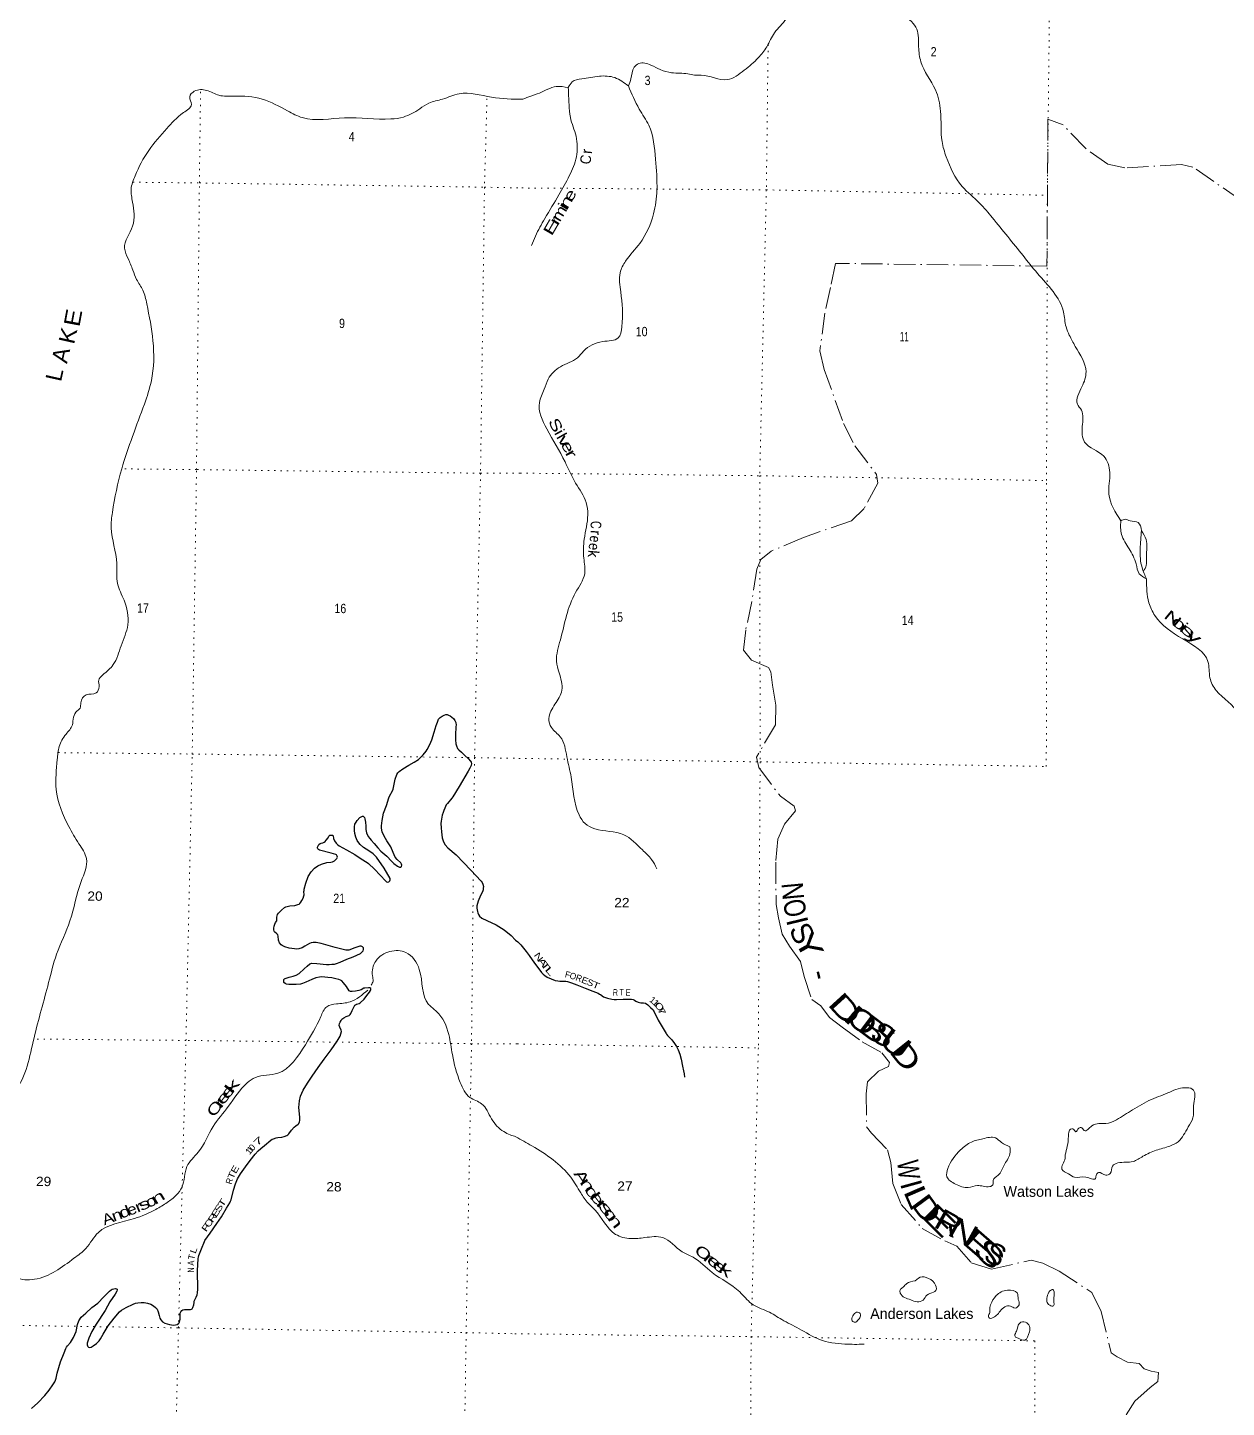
# Model space of a CAD drawing. Header units: feet. Extents: x -244583 to 4, y 367440 to 553773.
# Drawn here: x -161590 to -139146, y 424579 to 450412 of the extents above; entities that cross this region are included whole.
import ezdxf
from ezdxf.enums import TextEntityAlignment as Align

# ---------------------------------------------------------------- set-up
doc = ezdxf.new("R2010")
doc.units = ezdxf.units.FT
doc.header["$LTSCALE"] = 80
doc.linetypes.add('DOT_DASHED', pattern=[7.7, 5, -1.2, 0.3, -1.2])
doc.linetypes.add('DOTTED', pattern=[1.5, 0.3, -1.2])
for name, color, linetype, lineweight in [('29', 7, 'Continuous', 25), ('39', 7, 'Continuous', 13), ('44', 7, 'DOT_DASHED', 13), ('7', 7, 'DOTTED', 13)]:
    doc.layers.add(name, color=color, linetype=linetype, lineweight=lineweight)
doc.layers.add('30', color=7, linetype='Continuous')
doc.layers.add('41', color=7, linetype='Continuous')

msp = doc.modelspace()

# ---------------------------------------------------------------- linework, layer by layer
at = {"layer": '29'}
for points in [[(-155259.47, 435460.46), (-155255.53, 435398.5), (-155244.55, 435334.78), (-155214.89, 435268.87), (-155183.03, 435232.62), (-155157.3, 435200.77), (-155102.47, 435134.55), (-155031.75, 435057.78), (-154974.79, 434995.55), (-154866.11, 434901.58), (-154779.88, 434805.28), (-154734.84, 434761.34), (-154662.34, 434711.9), (-154629.38, 434693.23), (-154619.5, 434691.03), (-154603.02, 434696.53), (-154592.29, 434708.06), (-154585.57, 434732.15), (-154589.07, 434752.48), (-154600.59, 434775.04), (-154671.69, 434837.66), (-154706.86, 434883.11), (-154747.05, 434967.15), (-154790.69, 435073.52), (-154862.39, 435188.75), (-154916.61, 435277.21), (-154950.96, 435352.99), (-154963.32, 435421.57), (-154964.01, 435468.66), (-154951.17, 435569.47), (-154925.28, 435704.32), (-154870.77, 435850.53), (-154827.09, 435990.62), (-154817.85, 436012.97), (-154752.39, 436137.82), (-154747.23, 436156.72), (-154705.88, 436339.7), (-154679.28, 436425.98), (-154657.92, 436458.6), (-154631.16, 436485.37), (-154563.11, 436534.11), (-154450.01, 436603.88), (-154351.37, 436661.91), (-154270.13, 436710.17), (-154232.78, 436744.22), (-154183.87, 436799), (-154126.22, 436868.36), (-154108.39, 436898.12), (-154057.01, 436990.29), (-154022.64, 437077.88), (-153980.37, 437220.37), (-153938.53, 437346.7), (-153918.59, 437410.9), (-153896.97, 437462.91), (-153866.97, 437494.52), (-153828.7, 437519.74), (-153791.17, 437541.76), (-153761.51, 437550.55), (-153734.04, 437549.45), (-153712.86, 437540.89), (-153680.21, 437525.28), (-153649.13, 437504.77), (-153615.4, 437474.75), (-153591.23, 437437.4), (-153575.85, 437403.34), (-153569.26, 437351.71), (-153571.1, 437324.63), (-153581.48, 437165.09), (-153579.15, 437080.38), (-153569.74, 437000.9), (-153559.38, 436962.83), (-153539.65, 436917.14), (-153516.12, 436890.21), (-153468.82, 436844.42), (-153403.67, 436786.02), (-153340.6, 436725.64), (-153295.32, 436679.91), (-153285.85, 436657.44), (-153282.44, 436633.03), (-153287.52, 436594.73), (-153308.92, 436547.59), (-153338.8, 436492.94)], [(-153338.8, 436492.94), (-153512.43, 436204.28), (-153626.79, 436013.16), (-153647.26, 435984.03), (-153731.27, 435888.53), (-153751.62, 435857.7), (-153778.19, 435798.76), (-153799.96, 435753.34), (-153812.76, 435716.74), (-153827.42, 435668.75), (-153833.3, 435630.31), (-153846.1, 435557.8), (-153850.73, 435509.39), (-153849.39, 435432.56), (-153842.76, 435355.42), (-153826.33, 435243.61), (-153803.26, 435168.91), (-153774.69, 435113.99), (-153723.44, 435056.83), (-153567.25, 434925.16), (-153293.98, 434636.56), (-153097.33, 434430.97), (-153077.12, 434404.32), (-153064.51, 434373.43), (-153056.25, 434331.82), (-153058.39, 434300.44), (-153062.84, 434267.01), (-153076.47, 434230.12), (-153110.61, 434164.28), (-153156, 434056.26), (-153169.4, 434016.54), (-153176.59, 433967.8), (-153177.09, 433928.66), (-153169.22, 433866.45), (-153163.91, 433839.67), (-153149.63, 433806.73), (-153129.85, 433774.87), (-153085.91, 433740.82), (-152989.77, 433697.73), (-152818.07, 433616.21), (-152668.98, 433521.15), (-152538.46, 433412.42), (-152453.75, 433329.21), (-152412.4, 433297.94)], [(-156532.71, 433991.71), (-156506.83, 434002.26), (-156495.74, 434012.96), (-156474.98, 434038.5), (-156457.89, 434066.57), (-156432.13, 434114.3), (-156419.06, 434156.55), (-156414.56, 434178.02), (-156415.65, 434239.54), (-156414.3, 434257.58), (-156410.16, 434283.48), (-156380.22, 434396.25), (-156334.39, 434520.45), (-156283.6, 434604.04), (-156221.07, 434673.16), (-156159.19, 434718.02), (-156085.46, 434752.44), (-155987.7, 434778.13), (-155912.5, 434787.71), (-155880.64, 434794.3), (-155845.27, 434810.69), (-155818.29, 434836.26), (-155799.35, 434854.72), (-155790.56, 434882.19), (-155794.26, 434902.38), (-155805.84, 434922.92), (-155822.42, 434931.62), (-155904.03, 434955.92), (-156126.9, 435014.54), (-156144.29, 435022.8), (-156158.63, 435037.65), (-156164.07, 435052.46), (-156163.93, 435066.12), (-156153, 435096.17), (-156135.51, 435120.57), (-156113.54, 435139.25), (-156091.02, 435145.07), (-156060.6, 435148.3), (-156038.83, 435159.02), (-156019.42, 435175.51), (-156000.63, 435197.25), (-155965.07, 435240.8), (-155948.75, 435273.27), (-155929.3, 435292.43), (-155900.9, 435295.71), (-155882.84, 435289.75), (-155871.03, 435278.72), (-155860.16, 435231.9), (-155845.49, 435189.78), (-155814.02, 435143.66), (-155785.07, 435111.79), (-155758.81, 435091.59), (-155619.16, 435021.05), (-155461.94, 434927.79), (-155346.76, 434849.82), (-155232.49, 434783.31), (-155205.54, 434763.06), (-155095.17, 434656.9), (-154884.92, 434430.71), (-154868.87, 434416.4), (-154849.09, 434410.9), (-154826.64, 434416.99), (-154806.25, 434438.37), (-154799.66, 434459.24), (-154802.95, 434484.51), (-154914.67, 434676.3), (-155058.84, 434878.46), (-155122.62, 434940.4), (-155201.16, 434999.64), (-155302.79, 435063.43), (-155363.21, 435115.07), (-155391.21, 435150.44), (-155420.32, 435195.26), (-155447.07, 435253.1), (-155463.16, 435321.59), (-155469.84, 435383.2), (-155468.65, 435446.83), (-155460.72, 435496.24), (-155440.09, 435538), (-155420.35, 435567.98), (-155370.38, 435621.26), (-155347.81, 435639.07), (-155323.19, 435646.28), (-155309.36, 435645.67), (-155295.12, 435637.43), (-155284.1, 435623.7), (-155275.9, 435600.5), (-155265.42, 435538.01), (-155259.47, 435460.46)], [(-155966.97, 432629.05), (-156080.59, 432637.87), (-156127.82, 432636.77), (-156195.93, 432622.49), (-156269.31, 432590.69), (-156381.82, 432543.15), (-156442.01, 432512.64), (-156477.99, 432501.24), (-156559.04, 432495.34), (-156635.88, 432495.39), (-156700.48, 432499.16), (-156740.79, 432504.3), (-156768.8, 432515.17), (-156790.25, 432535.71), (-156795.74, 432560.98), (-156791.35, 432590.64), (-156782.56, 432603.82), (-156769.37, 432610.41), (-156690.81, 432632.43), (-156615.39, 432654.66), (-156559.55, 432673.03), (-156509, 432700.34), (-156411.25, 432789.48), (-156353.57, 432839.78), (-156305.84, 432885.03), (-156290.41, 432892.74), (-156273.23, 432894.26), (-156174.27, 432889.56), (-155994.82, 432870.55), (-155945.47, 432870.77), (-155891.54, 432875.86), (-155844.4, 432880.65), (-155806.24, 432889.74), (-155740.87, 432914.27), (-155611.98, 432969.46), (-155495.49, 433014.86), (-155358.3, 433077.92), (-155332.47, 433100.36), (-155310.5, 433125.63), (-155299.69, 433151.19), (-155298.42, 433170.67), (-155302.86, 433183.64), (-155318.59, 433200.25), (-155344.56, 433212.41), (-155372.82, 433213.86), (-155391.79, 433210.21), (-155460.64, 433181.84), (-155574.94, 433142.44), (-155613.7, 433138.81), (-155631.58, 433141.95), (-155706.01, 433156.1), (-155832.5, 433189.86), (-156009.19, 433240.96), (-156093.43, 433261.65), (-156189.35, 433281.61), (-156244.28, 433283.81), (-156282.73, 433276.12), (-156313.8, 433263.56), (-156398.07, 433213.23), (-156451.9, 433180.54), (-156510.57, 433165.7), (-156559.56, 433158.57), (-156593.58, 433161.87), (-156692.49, 433178.35), (-156776.53, 433201.2), (-156822.41, 433224.7), (-156842.23, 433239.39), (-156875.94, 433279.41), (-156894.38, 433329.82), (-156900.5, 433402.81), (-156907.8, 433428.82), (-156923.54, 433447.95), (-156970.42, 433484.84), (-156976.9, 433493.89), (-156981.4, 433521.09), (-156979.41, 433550.61), (-156973.71, 433589.2), (-156963.24, 433625.03), (-156947.35, 433657.31), (-156926.48, 433691.36), (-156922.08, 433708.94), (-156920.98, 433755.08), (-156913.29, 433806.71), (-156894.86, 433835.6), (-156838.88, 433886.69), (-156782.57, 433938.54), (-156756.2, 433952.82), (-156678.97, 433967.34), (-156587.65, 433979.03), (-156532.71, 433991.71)], [(-152412.4, 433297.94), (-152358.9, 433241.93), (-152305.95, 433179.75), (-152257.62, 433117.04), (-152199.49, 433038.53), (-152097.07, 432896.2), (-152015.76, 432787.78), (-151967.06, 432723.53), (-151939.9, 432693.12), (-151904.37, 432662.74), (-151864.32, 432635.85), (-151789.99, 432600.77), (-151711.59, 432572.89), (-151665.07, 432562.75), (-151622.82, 432559.43), (-151549.99, 432562.39), (-151516.25, 432560.58), (-151483.43, 432551.28), (-151406.95, 432527.89), (-151306.38, 432492.01), (-151153.61, 432431.07), (-151008.93, 432370.26), (-150910.12, 432332.47), (-150884.34, 432317.83), (-150864.5, 432307.48), (-150806.22, 432268.12), (-150771.08, 432252.08), (-150731.81, 432240.72), (-150653.21, 432223.37), (-150608.14, 432218.41), (-150562.31, 432217.97), (-150442.93, 432224.28), (-150369.16, 432222.76), (-150319.65, 432220.41), (-150281.25, 432219.84), (-150251.01, 432213.32), (-150228.93, 432202.88), (-150200.92, 432182.24), (-150158.43, 432164.1), (-150110.31, 432156.61), (-150059.81, 432153.84), (-150023.54, 432145.2), (-149978.11, 432118.48), (-149925.59, 432068.91), (-149881.44, 432020.72), (-149870.58, 432004.42), (-149859.72, 431988.13), (-149787.55, 431830.2), (-149637.05, 431579.7), (-149625.64, 431564.84), (-149610.98, 431544.94), (-149528.09, 431460.22), (-149476.28, 431393.95), (-149442.95, 431337.6), (-149411.55, 431272.4), (-149380.33, 431195.08), (-149356.8, 431097.4), (-149331.06, 430969.83), (-149312.11, 430882.57), (-149300.32, 430825.84), (-149289.6, 430762.9)], [(-158405.77, 426795.64), (-158406.74, 427133.52), (-158395.23, 427369.24), (-158391.71, 427390.05), (-158382.05, 427421.97), (-158336.87, 427548.39), (-158280.61, 427684.44), (-158268.9, 427706.5), (-158171.13, 427841.62), (-158045.06, 428019.98), (-157962.75, 428147.23), (-157865.74, 428310.7), (-157804.22, 428407.37), (-157789.07, 428437.91), (-157778.95, 428464.5), (-157732.92, 428644.77), (-157697.36, 428763.17), (-157658.11, 428856.68), (-157603.26, 428952.82), (-157512.81, 429081.87), (-157420.62, 429200.77), (-157328.49, 429317.64), (-157271.43, 429382.88), (-157225.29, 429429.02), (-157152.14, 429482.82), (-157038.21, 429582.91), (-157012.17, 429599.3), (-156984.91, 429609.8), (-156938.57, 429623.46), (-156903.48, 429629.85), (-156832.43, 429640.07), (-156784.77, 429652.02), (-156736.52, 429671.87), (-156716.66, 429683.89), (-156697.99, 429702.56), (-156650.89, 429772.73), (-156598.84, 429827.97), (-156567.87, 429851.42), (-156526.58, 429882.67), (-156512.32, 429896.99), (-156498.04, 429925.55), (-156494.42, 429950.58), (-156494.8, 430011.29), (-156510.12, 430191.4), (-156500.57, 430320.97), (-156478.07, 430405.34), (-156430.5, 430519.37), (-156352.23, 430646.73), (-156260.74, 430779.12), (-156150.88, 430941.71), (-156036.72, 431097.44), (-155904.6, 431271.91), (-155794.96, 431433.87), (-155741.13, 431527.24), (-155724.66, 431571.19), (-155715.25, 431618.81), (-155716.97, 431642.59), (-155745.53, 431696.42), (-155754.67, 431731.14), (-155752.12, 431764.53), (-155741.13, 431791.99), (-155722.46, 431823.85), (-155705.08, 431845.12), (-155669.73, 431869.99), (-155624.85, 431895.55), (-155567.56, 431919.43), (-155548.99, 431933.96), (-155535.7, 431951.29), (-155510.54, 432009.8), (-155484.54, 432073.84), (-155462.1, 432108.38), (-155450.01, 432119.36), (-155432.44, 432128.15), (-155385.2, 432141.33), (-155363.14, 432151.48), (-155288.48, 432220.27), (-155238.07, 432289.71), (-155189.79, 432355.17), (-155168.82, 432382.93), (-155162.19, 432404.98), (-155165.7, 432423.31), (-155179.77, 432434.64), (-155205.79, 432436.53), (-155278.75, 432430.41), (-155296.22, 432425.85), (-155344.34, 432397.79), (-155388.5, 432383.01), (-155448.11, 432374.29), (-155513.04, 432365.93), (-155546.69, 432365.43), (-155558.77, 432369.83), (-155567.33, 432377.51), (-155621.72, 432459.9), (-155678.51, 432528.2), (-155707.08, 432563.17), (-155729.05, 432579.65), (-155762, 432589.54), (-155820.23, 432602.72), (-155894.93, 432619.2), (-155966.97, 432629.05)], [(-161517.64, 424561.27), (-161399.61, 424663.28), (-161270.5, 424801.4), (-161184.87, 424902.27), (-161119.55, 424999.63), (-161081.22, 425059.03), (-161066.51, 425091.26), (-161054.85, 425128.23), (-161038.82, 425217.97), (-160976.39, 425432.75), (-160905.11, 425600.76), (-160872.5, 425682.99), (-160861.8, 425706.82), (-160845.04, 425731.33), (-160788.73, 425791.84), (-160729.58, 425885.32), (-160683.92, 426003.45), (-160656.17, 426132.18), (-160631.92, 426202.6), (-160589.81, 426267.95), (-160498.77, 426344.4), (-160384.73, 426448.54), (-160277.3, 426532.63), (-160162.89, 426650.92), (-160056.88, 426757.3), (-160025.91, 426780.74), (-160005.38, 426792.33), (-159977.18, 426801.31), (-159944.43, 426802.82), (-159928.84, 426801.31), (-159916.36, 426793.97), (-159912.37, 426781.54), (-159919.36, 426757.63), (-159953.22, 426701.9), (-160050.22, 426554.82), (-160137.55, 426391.28), (-160308.18, 426138.96), (-160384.75, 425999.41), (-160440.68, 425875.49), (-160470.93, 425803.48), (-160474.82, 425784.06), (-160476.01, 425765.18), (-160473.73, 425747.81), (-160466.84, 425730.54), (-160460.54, 425718.15), (-160447.29, 425705.73), (-160430.88, 425702.77), (-160402.73, 425708.58), (-160359.64, 425731.69), (-160297.7, 425778.57), (-160248.52, 425827.99), (-160222.55, 425865.56), (-160175.75, 425951.28), (-160080.55, 426106.51), (-159969.46, 426251.19), (-159867.22, 426367.79), (-159829.97, 426398.14), (-159743.68, 426449.43), (-159614.52, 426514.72), (-159571.81, 426527.76), (-159524.96, 426536.58), (-159466.35, 426544.24), (-159405.46, 426543.47), (-159344.39, 426533.26), (-159283.97, 426512.38), (-159231.31, 426478.07), (-159193.9, 426450.86), (-159162.22, 426415.51), (-159144.46, 426370.67), (-159127.98, 426300.37), (-159112.6, 426249.83), (-159092.83, 426215.78), (-159063.17, 426182.82), (-159020.32, 426158.65), (-158979.44, 426145.55), (-158934.64, 426132.29), (-158932.51, 426131.9)], [(-158932.51, 426131.9), (-158895.07, 426125.06), (-158851.15, 426121.3), (-158822.32, 426123.09), (-158789.66, 426134.35), (-158763.26, 426150.96), (-158752.42, 426165.71), (-158736.47, 426232.04), (-158736.68, 426298.81), (-158731.38, 426345.2), (-158722.62, 426369.57), (-158703.8, 426393.01), (-158681.97, 426405.83), (-158650.77, 426409.78), (-158582.02, 426409.95), (-158537.4, 426414.81), (-158523.78, 426417.91), (-158510.8, 426426.23), (-158501.81, 426434.39), (-158493.98, 426450.06), (-158480.93, 426502.5), (-158474.34, 426546.44), (-158468.58, 426566.71), (-158457.86, 426595.88), (-158432.2, 426640.58), (-158415.02, 426689.25), (-158408.43, 426725.51), (-158405.77, 426795.64)]]:
    msp.add_lwpolyline(points, dxfattribs=at)
at = {"layer": '39'}
for points in [[(-160268.98, 451875.41), (-160053.97, 451645.5), (-159839.34, 451514.71), (-159687.23, 451355.39), (-159372.42, 450915.41), (-159494.87, 450714.72), (-159624.24, 450736.54), (-159741.2, 450683.55), (-159882.38, 450626.44), (-160096.72, 450682.37), (-160242.35, 450730.44), (-160426.6, 450841.1), (-160665.24, 450911.11), (-160958.23, 450934.42), (-161329.84, 450912.95), (-161539.51, 450807.05), (-161684.99, 450816.69), (-161854.71, 450824.21), (-161977.47, 450704.45), (-162130.76, 450645.27), (-162294.81, 450753.97), (-162622.8, 450949.12), (-162689.71, 451011.61), (-162831.33, 451069.81), (-162837.65, 451136.55), (-162706.43, 451157.21), (-162607.43, 451153.5), (-162615.69, 451200), (-162765.44, 451270.31), (-162876.8, 451336.7), (-163048.34, 451293.65), (-163205.68, 451236.48), (-163302.38, 451167.37), (-163376.73, 451065.97), (-163432.93, 450972.72), (-163392.26, 450902.05), (-163240.18, 450752.85), (-163263.97, 450635.43), (-163118.21, 450552.97), (-162789.74, 450236.44), (-162600.58, 449899.22), (-162499.52, 449883.37), (-162426.47, 449798.64), (-162462.31, 449665), (-162562.92, 449563.51), (-162665.97, 449569.24), (-162821.53, 449574.79), (-162811.04, 449471.65), (-162824.23, 449226.81), (-162766.94, 449036.83), (-162589.56, 448612.58), (-162550.81, 448517.62), (-162351.07, 448581), (-162183.29, 448549.19), (-162020.49, 448240.2), (-162132.87, 448045.61), (-162223.53, 447984.62), (-162380.95, 447945.66), (-162440.92, 447781.59), (-162482.64, 447599.37), (-162494.24, 447465.81), (-162557.88, 447204.62), (-162544.58, 446899.18), (-162485.36, 446733.49), (-162312.37, 446400.26), (-162251.19, 446248.73), (-162216.44, 446143.64)], [(-145183.99, 450648.44), (-145520.37, 451003.65), (-145842.17, 451122.2), (-145981.67, 451087.44), (-146086.82, 451068.96), (-146224.44, 451119.19), (-146420.68, 451140.94), (-146883.7, 451048.71), (-147237.31, 450851.55), (-147388.53, 450578.03), (-147606.52, 450316.47), (-147751.69, 450055.11), (-147911.11, 449844.28), (-148171.63, 449614.99), (-148492.91, 449438.15), (-148978.49, 449521.87), (-149103.89, 449521.55), (-149229.34, 449545.51), (-149532.77, 449566.98), (-149745.25, 449625.11), (-149919.34, 449709.63), (-150145.93, 449741.42), (-150234.8, 449668.36), (-150295.1, 449453.75), (-150341.39, 449322.12)], [(-145183.99, 450648.44), (-144944.85, 450381.99), (-144907.87, 450050.28), (-144866.93, 449773.21), (-144594.97, 449245.85), (-144497.19, 448849.56), (-144469.9, 448279.08), (-144390.51, 447989.97), (-144094.25, 447438.4), (-143766.03, 447125.65), (-143528.91, 446855.15), (-142953.24, 446142.44), (-142681.62, 445809.31), (-142196.95, 445086.25), (-142147.92, 444807.17), (-142086.97, 444653.57), (-141975.36, 444443.44), (-141774.29, 443968.51), (-141850.66, 443689.11), (-141935.04, 443363.16), (-141862.03, 443250.05), (-141845.32, 442946.61), (-141800.3, 442649.32), (-141443.86, 442391.26), (-141330.06, 442082.01), (-141345.53, 441677.33), (-141123.6, 441176.35)], [(-150340, 449319.15), (-150596.51, 449475.23), (-150885.8, 449502.81), (-151215.39, 449451.38), (-151393.29, 449396.3), (-151467.94, 449288.87)], [(-152316.21, 449071.32), (-152903.34, 449108.04), (-153511.63, 449174.81), (-153820.31, 449072.63), (-154080.6, 448996.91), (-154249.88, 448891.15), (-154554.31, 448738.41), (-154788.5, 448701.21), (-155655.18, 448722.61), (-156447.05, 448726.05), (-156722.26, 448852.59), (-157195.79, 449071.53), (-157725.27, 449130.46), (-158008.14, 449145.71), (-158236.75, 449235.99), (-158468.99, 449219.03), (-158555.46, 449117.59), (-158524.6, 448972.03), (-158669.46, 448819.82), (-158985.46, 448523.4), (-159323.24, 448111.59), (-159577.97, 447639.37), (-159651.74, 447388.26), (-159624.53, 447141.54), (-159624.84, 446696.46), (-159774.74, 446281.23), (-159709.35, 446087.24), (-159619.64, 445873.09), (-159548.26, 445695.3), (-159432.34, 445495.4), (-159358.64, 445240.73), (-159242.85, 444547.21), (-159272.3, 443802.62), (-159403.93, 443363.17), (-159827.51, 442151.97), (-160002.12, 441334.07), (-160025.27, 441048.74), (-159917.64, 440377.43), (-159906.1, 440003.2), (-159783.69, 439692.06), (-159713.24, 439233.05), (-159838.99, 438840.16), (-159987.11, 438485.63), (-160182.31, 438292.79), (-160258.7, 438195.43), (-160250.15, 438074.07), (-160308.27, 437954.52), (-160491.96, 437919.51), (-160594.41, 437771.49), (-160608.16, 437670.29), (-160660.48, 437617.52), (-160730.74, 437503.99), (-160752.4, 437356.23), (-160870.91, 437183.88), (-160999.31, 436952.82), (-161034.73, 436709.94), (-161054.79, 436149.48), (-160817.79, 435454.33), (-160630.71, 435133.28), (-160488.23, 434854.57), (-160587.58, 434425.35), (-160796.84, 433688.26), (-161046.94, 433062.29), (-161196.4, 432531.75), (-161469.16, 431497.06), (-161824.85, 430492.43), (-161975.59, 430293.67), (-162065.88, 430135.57), (-162130.11, 430028.13), (-162123.38, 429854.17), (-162112.68, 429698.43), (-162172.56, 429512.11), (-162533.6, 428845.32), (-162678.66, 428743.68), (-162920.97, 428720.62), (-163248.78, 428867.22), (-163457.25, 428971.72), (-163598.8, 429009.69), (-163801.31, 429140.52), (-163861.78, 429107.95), (-163850.76, 428867.24), (-163811.42, 428620.56), (-163835.09, 428470.77), (-163741.93, 428408.36), (-163286.99, 428296.58), (-163064.24, 428155.71), (-162890.16, 428063.23), (-162847.16, 427913.66), (-162815.91, 427666.95)], [(-151467.94, 449288.87), (-151694.51, 449308.52), (-152007.8, 449186.33), (-152171.53, 449129.25), (-152316.21, 449071.32)], [(-151467.94, 449288.87), (-151453.23, 448973.29), (-151428.53, 448728.55), (-151322.74, 448376.78), (-151316, 447992.39), (-151448.87, 447635.97), (-151642.42, 447283.43), (-151906.61, 446837.65), (-152084.02, 446507.41), (-152156.53, 446333.23)], [(-150341.39, 449322.12), (-150138.37, 448887.65), (-149959.85, 448584.63), (-149833.33, 447947.65), (-149808.04, 447367.06), (-149869.97, 446925.84), (-150127.9, 446372.84), (-150394.31, 446040.35), (-150497.08, 445823.61), (-150486.34, 445463.5), (-150464.97, 444810.07), (-150531.36, 444603.53), (-150822.49, 444533.99), (-151180.19, 444355.03), (-151297.28, 444231.31), (-151614.54, 444062.57), (-151842.69, 443831.34), (-151917.2, 443640.97), (-152007.78, 443391.88), (-151869.38, 442898.58), (-151528.5, 442282.38), (-151329.58, 441884.32), (-151132.76, 441522.67), (-151102.01, 441292.11), (-151167.96, 440836.72), (-151177.45, 440476.56), (-151160.76, 440185.27), (-151330.05, 439836.84), (-151615.71, 438947.92), (-151687.83, 438551.19), (-151640.93, 438334.83), (-151585.74, 438007.21), (-151716.75, 437743.86), (-151831.57, 437476.5), (-151782.73, 437306.68), (-151616.58, 437135.13), (-151494.56, 436757.11), (-151412.99, 436378.98), (-151266.13, 435671.24), (-151152.58, 435509.67), (-150972.39, 435413.02), (-150428.11, 435301.13), (-150079.72, 435016.75), (-149907.48, 434837.13), (-149810.1, 434665.41)], [(-141124.19, 441176.14), (-141109.58, 440923.28), (-140969.56, 440656.58), (-140837.59, 440371.65), (-140776.59, 440187.69), (-140640.9, 440088.9)], [(-140733.49, 440991.01), (-140800.51, 441144.6), (-140950.24, 441178.61), (-141039.29, 441206.71), (-141124.19, 441176.14)], [(-140640.9, 440088.9), (-140726.22, 440303.14), (-140761.22, 440651.04), (-140734.82, 440994.05)], [(-140733.49, 440991.01), (-140650.29, 440831.39), (-140643.65, 440507.7), (-140647.41, 440341.79), (-140699.06, 440234.95)], [(-140640.9, 440088.9), (-140597.64, 439643.91), (-140485.98, 439405.46), (-139963.38, 438965.75), (-139491.36, 438542.09), (-139454.43, 438240.73), (-139338.72, 438002.29), (-138935.45, 437566.31), (-138873.94, 437086.97), (-138561.86, 436747.88), (-137982.66, 436334.61), (-137672.56, 435965.16), (-137665.89, 435623.26), (-137526, 435433.44), (-137079.96, 434825.6), (-137020.65, 434453.49), (-136680.3, 434138.74), (-136183.73, 433553.29), (-136239.96, 433324.53), (-136278.22, 433225.29), (-136170.7, 433045.5), (-136073.31, 432867.71), (-136028.36, 432612.9), (-135886.37, 432378.58), (-135723.7, 431885.34), (-135575.68, 431679.35), (-135304.55, 431619.35), (-135083.93, 431532.92), (-134994.43, 431243.83), (-134910.59, 430726.11), (-134897.52, 430187.97), (-134765.42, 429830.21), (-134436.72, 429238.25), (-134371.59, 429005.75), (-134438.26, 428961.07), (-134444.11, 428835.62), (-134356.69, 428580.92), (-134256.96, 428227.12), (-134192.03, 428109.94), (-134090.31, 427772.33), (-133835.28, 427671.82), (-133432.77, 427664.76), (-133254.23, 427353.65), (-133268.1, 427189.73)], [(-155158.35, 432485.01), (-155123.55, 432560.79), (-155132.72, 432659.12), (-155071.17, 432936.49), (-154807.23, 433115.4), (-154506.17, 433096.17), (-154256.48, 432777.35), (-154082.26, 432124.48), (-153932.26, 431991.45), (-153704.35, 431559.27), (-153638.27, 431185.22), (-153488.79, 430661.74), (-153309.95, 430383.15), (-153089.31, 430264.53), (-152904.4, 429981.91), (-152675.21, 429741.93), (-152553.77, 429681.64), (-152449.82, 429645.96)], [(-162815.91, 427666.95), (-162502.06, 427473.78), (-162214.32, 427242.08), (-162000.07, 427208.4), (-161805.45, 427028.99), (-161461.84, 426977.54), (-160722, 427370.45), (-160498.5, 427557.31), (-160265.31, 427853.46), (-159591.63, 428114.65), (-159190.3, 428285.92), (-158974.65, 428416.11), (-158807.51, 428552.21), (-158699.02, 428704.3), (-158607.58, 429088.99), (-158394.49, 429358.77), (-158117.57, 429837.13), (-157832.18, 430214.37), (-157478.35, 430654.56), (-157325.21, 430756.22), (-156907.37, 430836.51), (-156390.28, 431370.29), (-156101.42, 431895.23), (-155989.01, 432081.73), (-155809.43, 432132.9), (-155551.01, 432172.2), (-155220.55, 432392.62)], [(-142165.3, 429305.38), (-142103.21, 429657.57), (-142062.99, 429789.19), (-142020.52, 429793.34), (-141965.82, 429740.88), (-141907.28, 429807.79), (-141866.85, 429822.06), (-141808.1, 429763.54), (-141664.64, 429850.91), (-141401.78, 429894.07), (-141203.68, 429965.39), (-140904.66, 430150.27), (-140551.04, 430343.38), (-140203.39, 430483.88), (-140047.75, 430544.97), (-139762.52, 430521.43), (-139762, 430226.04), (-139773.75, 430001.44), (-139862.44, 429829.24), (-140050.06, 429553.6), (-140207.69, 429472.27), (-140458.35, 429392.72), (-140708.96, 429280.8), (-140892.85, 429183.21), (-141180.02, 429156.17), (-141279.02, 429097.24), (-141321.25, 428957.53), (-141406.16, 428928.99), (-141539.73, 428975.18), (-141578.1, 428940.69), (-141598.19, 428863.76), (-141778.25, 428891.62), (-141988.6, 428889.05), (-142101.98, 428949.46), (-142225.51, 429038.16), (-142167.22, 429244.68), (-142165.15, 429306.23)], [(-152449.82, 429645.96), (-152147.27, 429475.96), (-151422.14, 428887.05), (-151235.55, 428596.19), (-151095.65, 428402.32), (-150972.05, 428281.25), (-150580.88, 427818.94), (-150297.57, 427740.77), (-150034.66, 427757.63), (-149698.91, 427758.49), (-149336.39, 427494.38), (-149131.92, 427389.7), (-148773.42, 427103.33), (-148257.02, 426742.51), (-148038.19, 426522.54), (-147736.56, 426377.65), (-147469.31, 426224.57), (-147147.41, 426053.42), (-146766.81, 425852.08), (-146289.31, 425764.29), (-145929.28, 425761.17)], [(-143199.86, 429459.39), (-143357.04, 429539.03), (-143468.43, 429623.72), (-143705.05, 429608.94), (-143921.36, 429547.69), (-144123.37, 429399.48), (-144363.45, 429050.87), (-144379.37, 428899.09), (-144219.34, 428759.9), (-143978.53, 428697.8), (-143808.69, 428732.63), (-143701.47, 428720.77), (-143576.06, 428713), (-143519.48, 428745.52), (-143513.55, 428826.46), (-143420.69, 428925.83), (-143309.77, 429112.25), (-143200.92, 429324.97), (-143199.86, 429459.39)], [(-144974.65, 426949.22), (-144841.29, 427026.44), (-144766.43, 427012.47), (-144612.52, 426903.62), (-144583.97, 426770.16), (-144630.44, 426737.67), (-144751.7, 426682.73), (-144826.37, 426587.45), (-144935.53, 426554.8), (-145056.96, 426592.92), (-145251.35, 426715.84), (-145255.5, 426776.53), (-145198.96, 426833.32), (-145132.33, 426898.23), (-144974.65, 426949.22)], [(-143383.87, 426380.74), (-143535.34, 426250.87), (-143583.89, 426250.75), (-143592.1, 426319.51), (-143573.95, 426349.91), (-143576.06, 426400.48), (-143560.05, 426499.66), (-143455.17, 426671.9), (-143245, 426775.63), (-143062.87, 426721.47), (-143042.44, 426602.15), (-143026.08, 426501.03), (-143102.83, 426440.14), (-143187.84, 426474.32), (-143297.04, 426461.9), (-143383.87, 426380.74)], [(-142377.07, 426644.33), (-142369.12, 426725.27), (-142397.54, 426783.87), (-142450.08, 426759.46), (-142502.47, 426648.05), (-142506.37, 426565.09), (-142453.66, 426492.39), (-142380.83, 426482.46), (-142374.86, 426539.13), (-142377.07, 426644.33)], [(-146035.26, 426224.21), (-146099.9, 426173.46), (-146152.54, 426201.65), (-146140.56, 426290.71), (-146069.89, 426361.7), (-146001.08, 426337.6), (-145994.93, 426291.08), (-146035.26, 426224.21)], [(-143055.65, 426063.95), (-143015.37, 426159.14), (-142910.22, 426177.62), (-142831.2, 426098.92), (-142835.06, 425991.68), (-142921.76, 425837.69), (-143043.18, 425873.8), (-143103.92, 425906.01), (-143087.88, 425986.98), (-143055.65, 426063.95)]]:
    msp.add_spline(points, degree=3, dxfattribs=at)
at = {"layer": '44'}
msp.add_lwpolyline([(-138877.49, 447181.81), (-139774.85, 447801.98), (-139988.96, 447849.26), (-141048.41, 447784.19), (-141367.54, 447858.14), (-141778.89, 448148.87), (-142201.84, 448589.36), (-142486.48, 448699.6), (-142506.13, 445946.58), (-146466.01, 445998.6), (-146560.58, 445545.77), (-146665.35, 445068.69), (-146756.77, 444360.95), (-146677.14, 444010.68), (-146312.79, 442997.88), (-146099.98, 442580.39), (-145695.56, 442042.86), (-145671.87, 441880.93), (-145928.22, 441408.44), (-146167.56, 441176.62), (-147062.11, 440868.21), (-147669.44, 440609.36), (-147860.01, 440452.23), (-147937.45, 440272.45), (-148030.54, 439665.86), (-148145.6, 439134.2), (-148185.33, 438758.05), (-148038.43, 438567.37), (-147719.51, 438434.76), (-147673.3, 438353.67), (-147645.89, 438100.69), (-147584.54, 437724.19), (-147589.86, 437360.06), (-147943.72, 436752.36), (-147901.94, 436560.03), (-147497.52, 436020.48), (-147237.41, 435835.47), (-147213.46, 435748.39), (-147422.53, 435500.29), (-147546.82, 435219.52), (-147582.71, 434784.69), (-147577.4, 433991.64), (-147529.75, 433746.68), (-147466.14, 433438.95), (-147325.43, 433213.9), (-147122.27, 432927.94), (-147052.5, 432646.49), (-146906.44, 432217.1), (-146737.06, 432097.14), (-146574.1, 431876.06), (-146338.22, 431699.23), (-145967.24, 431422.79), (-145596.03, 431215.14), (-145451.12, 431034.58), (-145471.59, 430961.83), (-145657.87, 430873.46), (-145866.78, 430671.89), (-145889.79, 430449.43), (-145881.85, 429832.38), (-145789.29, 429710.67), (-145491.21, 429400.1), (-145431.39, 429163.19), (-145388.3, 428770.57), (-145234.03, 428377.56), (-144839.39, 427931.1), (-144419.76, 427696.98), (-144195.72, 427599.09), (-143921.91, 427284.56), (-143542.28, 427169.94), (-142799.84, 427335.25), (-142581.72, 427279.87), (-142274.99, 427129.09), (-141667.94, 426730.44), (-141493.31, 426377.82), (-141301.99, 425598.28), (-141191.07, 425523.04), (-140999.37, 425429.3), (-140777.1, 425404.25), (-140688.52, 425300.76), (-140553.24, 425255.78), (-140419.91, 425233.06), (-140432.62, 425065.19), (-140574.52, 424950.38), (-140860.43, 424696.47), (-141025.07, 424438.1)], dxfattribs=at)
at = {"layer": '7'}
msp.add_line((-152422.84, 431383.6), (-147909.02, 431309.76), dxfattribs=at)
for points in [[(-152393.68, 436730.39), (-147875.92, 436665.25), (-142517.83, 436579.9), (-142513.03, 441931.27), (-142498.47, 447273.69), (-142447.63, 451798.7)], [(-147726.16, 450097.36), (-147759.14, 447374.35), (-147883.27, 442022.67), (-147875.92, 436665.25), (-147909.02, 431309.76), (-148045.2, 425905.45), (-148067.98, 420430.61)], [(-158891.62, 420663.3), (-158765.62, 426068.02), (-158624.75, 431449.86), (-158508.05, 436811.39), (-158427.56, 442136.39), (-158373.5, 447503.78), (-158352.34, 449246.25)], [(-152990.1, 449081.46), (-153036.24, 447424.41), (-153110.55, 442069.09), (-153221.34, 436743.99), (-153279.48, 431388.72), (-153379.84, 425978.69), (-153462.42, 420553.71)], [(-159618.29, 447517.96), (-158373.5, 447503.78), (-153036.24, 447424.41), (-152337.52, 447410.11)], [(-152337.52, 447410.11), (-147759.14, 447374.35), (-142500.66, 447273.69)], [(-152368.61, 442070.62), (-153110.55, 442069.09), (-158427.56, 442136.39), (-159825.91, 442150.73)], [(-152368.61, 442070.62), (-147883.27, 442022.67), (-142513.03, 441931.27)], [(-161019.64, 436838.11), (-158508.05, 436811.39), (-153221.34, 436743.99), (-152393.68, 436730.39)], [(-152422.84, 431383.6), (-153279.48, 431388.72), (-158624.75, 431449.86), (-161474.36, 431475.82)], [(-163599.41, 426141.3), (-158765.62, 426068.02), (-153379.84, 425978.69), (-152466.66, 425958.18)], [(-152466.66, 425958.18), (-148045.2, 425903.42), (-142733.64, 425826.04), (-142736.14, 420419.88)]]:
    msp.add_lwpolyline(points, dxfattribs=at)

# ---------------------------------------------------------------- texts
at = {"layer": '30'}
for s, rotation, width, p in [('N', 305.739, 1.4, (-152070.68, 432979.37)), ('A', 306.868, 1.6, (-151995.51, 432877.06)), ('T', 307.161, 1.75, (-151940.87, 432805.52)), ('L', 311.769, 1.95, (-151857.17, 432705.57)), ('O', 342.995, 0.95, (-151396.48, 432597.64)), ('E', 338.253, 1.15, (-151178.08, 432516.19)), ('S', 337.203, 1.15, (-151076.02, 432474.39)), ('T', 337.203, 1.35, (-150970.4, 432426.52)), ('R', 359.45, 0.65, (-150585.24, 432289.81)), ('T', 359.658, 0.8, (-150468.71, 432292.31)), ('E', 357.282, 0.75, (-150350.57, 432288.75)), ('1', 321.775, 1.05, (-149923.55, 432160.35)), ('1', 316.655, 1.25, (-149870.63, 432111.78)), ('0', 312.495, 2.1, (-149805.98, 432041.93)), ('7', 300.672, 1.55, (-149769.3, 431964.17)), ('7', 44.067, 2.05, (-157230.26, 429519.56)), ('1', 51.751, 1.05, (-157404.98, 429337.29)), ('1', 51.751, 1.05, (-157373.23, 429375.16)), ('E', 60.294, 1.35, (-157655.93, 429006.9)), ('R', 73.283, 0.95, (-157755.94, 428799.38)), ('T', 67.23, 1.35, (-157715.21, 428901.54)), ('S', 59.313, 1.35, (-157960.29, 428282.37)), ('T', 57.528, 1.6, (-157895.93, 428377.63)), ('O', 54.746, 1.3, (-158148.28, 427998.68)), ('R', 54.329, 1.4, (-158080.31, 428093.96)), ('E', 57.104, 1.4, (-158018.44, 428190.02)), ('F', 54.111, 1.6, (-158204.61, 427914.76)), ('L', 70.334, 1.25, (-158427.93, 427501.59)), ('A', 87.205, 0.8, (-158473.05, 427279.54)), ('T', 78.232, 1.05, (-158461.12, 427383.3)), ('N', 90.164, 0.65, (-158475.49, 427152.36))]:
    msp.add_text(s, height=120, rotation=rotation, dxfattribs=dict(at, width=width)).set_placement(p, align=Align.CENTER)
for s, rotation, p in [('F', 346.308, (-151492.42, 432623.14)), ('R', 340.365, (-151287.79, 432559.7)), ('0', 45.964, (-157343.14, 429406.79))]:
    msp.add_text(s, height=120, rotation=rotation, dxfattribs=at).set_placement(p, align=Align.CENTER)
at = {"layer": '41'}
for s, rotation, width, p in [('C', 82.02, 0.9, (-151042.91, 447928.64)), ('n', 59.302, 1.6, (-151428.04, 447099.38)), ('e', 60.661, 1.45, (-151353.13, 447226.69)), ('m', 59.392, 1.3, (-151552.61, 446885.75)), ('i', 59.302, 1.3, (-151477.79, 447012.49)), ('E', 59.898, 1.65, (-151706, 446625.43)), ('r', 59.392, 1.7, (-151628.84, 446755.22)), ('S', 296.744, 1.45, (-151790.49, 442926.46)), ('i', 298.378, 1.25, (-151720.41, 442791.13)), ('l', 299.749, 1.2, (-151678.66, 442717.47)), ('v', 299.749, 1.6, (-151623.09, 442621.34)), ('e', 299.749, 1.5, (-151563.4, 442515.8)), ('r', 298.541, 1.6, (-151498.53, 442387.78)), ('C', 269.87, 0.75, (-151049.83, 441103.76)), ('e', 261.847, 0.9, (-151080.86, 440706.89)), ('e', 263.133, 0.85, (-151062.77, 440847.05)), ('N', 320.572, 1.65, (-140210.62, 439273.7)), ('o', 320.572, 1.8, (-140093.97, 439180.76)), ('i', 320.382, 1.65, (-140004.09, 439103.3)), ('s', 320.382, 2.1, (-139930.63, 439045.51)), ('y', 319.453, 2, (-139811.86, 438940.17)), ('k', 51.913, 2, (-157685.19, 430534.63)), ('r', 52.47, 1.95, (-157923.06, 430227.38)), ('e', 51.913, 1.75, (-157852.52, 430323.92)), ('e', 51.913, 1.75, (-157768.73, 430430.22)), ('C', 53.314, 1.5, (-158013.34, 430111.64)), ('A', 305.005, 1.6, (-151293.94, 428837.19)), ('n', 305.46, 1.75, (-151188.32, 428690.55)), ('n', 31.263, 1.65, (-159098.17, 428430.38)), ('d', 306.341, 1.9, (-151099.11, 428547.19)), ('e', 306.99, 1.7, (-151004.47, 428435.85)), ('d', 20.717, 1.4, (-159739.44, 428147.82)), ('e', 20.717, 1.2, (-159604.64, 428195.26)), ('r', 22.608, 1.4, (-159475.83, 428247.72)), ('s', 23.612, 1.55, (-159369.66, 428294.67)), ('o', 23.612, 1.3, (-159241.25, 428350.81)), ('r', 310.364, 2.05, (-150904.12, 428319.47)), ('s', 309.823, 2.1, (-150831.05, 428234.28)), ('o', 306.775, 1.7, (-150754.93, 428132.23)), ('A', 20.158, 1.2, (-160051.66, 428023.66)), ('n', 20.158, 1.3, (-159886.34, 428088.86)), ('n', 306.775, 1.8, (-150663.99, 428010.58)), ('C', 322.898, 1.5, (-149010.55, 427398.21)), ('r', 320.398, 2, (-148896.19, 427304.7)), ('e', 321.357, 1.8, (-148793.05, 427227.58)), ('e', 321.357, 1.8, (-148689.73, 427140.6)), ('k', 325.031, 1.85, (-148580.2, 427065.81))]:
    msp.add_text(s, height=200, rotation=rotation, dxfattribs=dict(at, width=width)).set_placement(p, align=Align.CENTER)
for s, rotation, p in [('r', 84.921, (-151024.2, 448086.46)), ('r', 266.555, (-151051.15, 440963.03)), ('k', 265.024, (-151096.41, 440569.01))]:
    msp.add_text(s, height=200, rotation=rotation, dxfattribs=at).set_placement(p, align=Align.CENTER)
for s, rotation, width, p in [('E', 79.393, 1.2, (-160622, 444794.72)), ('K', 77.399, 1.1, (-160721.25, 444469.64)), ('A', 77.399, 1.05, (-160852.44, 444110.93)), ('L', 77.399, 1.05, (-160966.13, 443769.72))]:
    msp.add_text(s, height=300, rotation=rotation, dxfattribs=dict(at, width=width)).set_placement(p)
for s, p in [('Watson Lakes', (-143318.95, 428522.03)), ('Anderson Lakes', (-145815.36, 426234.92))]:
    msp.add_text(s, height=200, dxfattribs=at).set_placement(p)
at = {"layer": '44'}
for s, rotation, width, p in [('N', 275.384, 0.85, (-147463.2, 434226.15)), ('O', 281.679, 0.8, (-147420.89, 433889.2)), ('Y', 299.392, 1.4, (-147137.01, 433127.16)), ('D', 312.394, 1.55, (-146429.48, 431902.45)), ('I', 319.143, 1.7, (-146256.79, 431773.14)), ('O', 323.308, 1.3, (-146083.76, 431658.5)), ('B', 323.308, 1.45, (-145869.54, 431498.88)), ('S', 328.778, 1.15, (-145671.62, 431388)), ('U', 323.778, 1.45, (-145456.63, 431227.3)), ('D', 308.749, 1.4, (-145303.65, 431026.58)), ('W', 276.263, 0.7, (-145293.78, 429009.55)), ('L', 293.432, 1.35, (-145120.28, 428438.47)), ('D', 306.474, 1.35, (-144916.11, 428176.57)), ('E', 315.474, 1.75, (-144663.2, 427940.15)), ('R', 330.842, 1.25, (-144440.11, 427852.79)), ('N', 330.842, 1.35, (-144166.83, 427694.09)), ('E', 319.041, 1.6, (-143906.18, 427483.9)), ('S', 316.041, 1.55, (-143719.18, 427308.21))]:
    msp.add_text(s, height=400, rotation=rotation, dxfattribs=dict(at, width=width)).set_placement(p, align=Align.CENTER)
for s, rotation, p in [('I', 283.679, (-147373.59, 433635.09)), ('S', 295.015, (-147269.02, 433373.19)), ('I', 285.432, (-145238.39, 428699.25)), ('S', 334.2, (-143554.17, 427266.7))]:
    msp.add_text(s, height=400, rotation=rotation, dxfattribs=at).set_placement(p, align=Align.CENTER)
msp.add_text('-', height=400, rotation=283.923, dxfattribs=at).set_placement((-146952.94, 432722))
at = {"layer": '7'}
for s, width, p in [('2', 0.85, (-144682.76, 449873.39)), ('3', 0.85, (-150038.34, 449336.16)), ('4', 0.85, (-155577.63, 448284.24)), ('9', 0.85, (-155759.19, 444787.38)), ('10', 0.85, (-150204.59, 444634)), ('11', 0.65, (-145259.91, 444539.67)), ('17', 0.85, (-159540.17, 439459.66)), ('16', 0.85, (-155846.2, 439449.52)), ('15', 0.85, (-150663.87, 439288.89)), ('14', 0.85, (-145223.92, 439228.99)), ('20', 1.1, (-160471.06, 434063.45)), ('21', 0.85, (-155866.97, 434022.51)), ('22', 1.1, (-150607.42, 433942.57)), ('29', 1.1, (-161433.26, 428722.6)), ('28', 1.1, (-155997.67, 428622.83)), ('27', 1.1, (-150550.19, 428634.58))]:
    msp.add_text(s, height=175, dxfattribs=dict(at, width=width)).set_placement(p)

doc.saveas('drawing.dxf')
